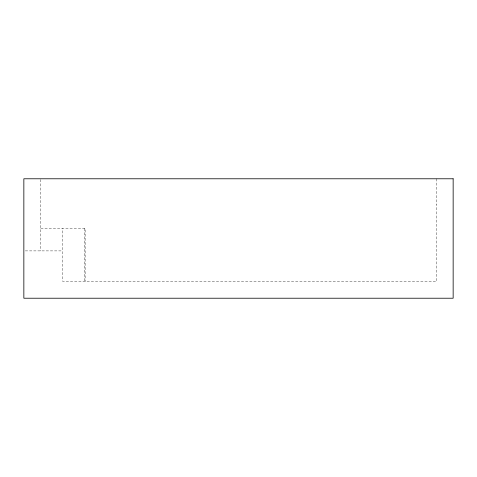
<?xml version="1.0" encoding="UTF-8"?>
<svg xmlns="http://www.w3.org/2000/svg" width="477" height="477" viewBox="0 0 477 477"><rect width="100%" height="100%" fill="white"/><g stroke="black" fill="none" stroke-linecap="round" stroke-linejoin="round"><path stroke-width="0.36" stroke-dasharray="2.38 1.79" d="M40.754 228.358L85.139 228.358L85.139 281.317M25.317 250.896L62.6 250.896M436.246 178.78L436.246 204.699L436.747 204.699L436.747 281.317L62.6 281.317L62.6 228.358M84.787 228.358L84.787 281.317M40.754 179.519L40.754 250.896"/><path stroke-width="0.72" d="M453.15 178.78L23.85 178.78L23.85 298.22L453.15 298.22L453.15 178.78"/></g></svg>
